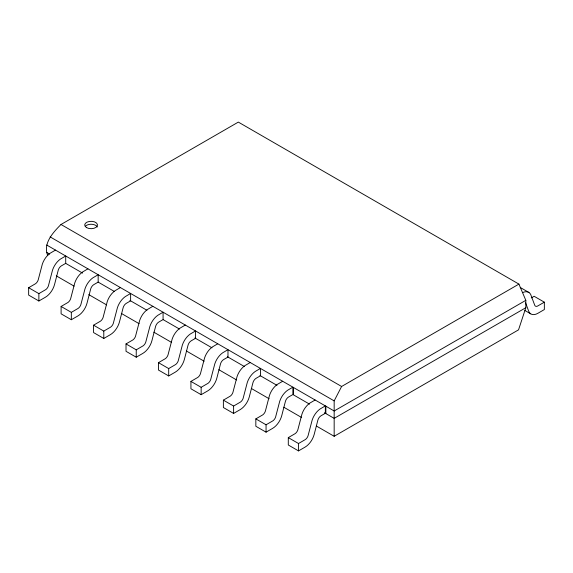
<?xml version="1.0" encoding="UTF-8"?>
<svg xmlns="http://www.w3.org/2000/svg" width="573" height="573" viewBox="0 0 573 573"><rect width="100%" height="100%" fill="white"/><g stroke="black" fill="none" stroke-linecap="round" stroke-linejoin="round"><path stroke-width="0.86" d="M47.745 255.658C42.71 243.425 53.088 232.502 60.996 224.48L238.325 122.099L518.93 284.108L525.821 300.338L525.821 307.715L518.536 329.847L334.166 436.289L316.36 426.011M334.166 436.289L334.166 400.885L341.608 386.481L518.93 284.108M55.481 250.093L50.18 253.202A13.845 7.993 -60 0 0 42.323 264.174L38.176 279.989A4.756 2.75 -60 0 1 35.483 283.742L28.65 287.718L28.65 295.095L38.871 300.997L45.36 297.251A13.802 7.972 -60 0 0 54.564 284.444L58.202 270.327A4.799 2.772 -60 0 1 61.404 265.851L65.709 263.372L82.569 273.106M28.65 287.718L38.871 293.62L45.704 289.644A4.756 2.75 -60 0 0 48.404 285.891L52.544 270.076A13.845 7.993 -60 0 1 60.401 259.103L65.709 255.995L65.709 263.372M87.941 268.83L82.634 271.946A13.845 7.993 -60 0 0 74.777 282.912L70.637 298.726A4.756 2.75 -60 0 1 67.943 302.48L61.103 306.455L61.103 313.832L71.331 319.734L77.821 315.988A13.802 7.972 -60 0 0 87.017 303.181L90.656 289.064A4.799 2.772 -60 0 1 93.865 284.595L98.162 282.109L114.421 291.492M61.103 306.455L71.331 312.357L78.164 308.381A4.756 2.75 -60 0 0 80.857 304.628L84.997 288.813A13.845 7.993 -60 0 1 92.855 277.848L98.162 274.732L98.162 282.109M120.394 287.567L115.087 290.683A13.845 7.993 -60 0 0 107.23 301.656L103.09 317.463A4.756 2.75 -60 0 1 100.397 321.217L93.564 325.192L93.564 332.569L103.785 338.471L110.274 334.725A13.802 7.972 -60 0 0 119.471 321.919L123.116 307.801A4.799 2.772 -60 0 1 126.318 303.332L130.615 300.846L130.615 293.469L125.308 296.585A13.845 7.993 -60 0 0 117.458 307.558L113.311 323.365A4.756 2.75 -60 0 1 110.618 327.119L103.785 331.094L93.564 325.192M152.848 306.304L147.548 309.42A13.845 7.993 -60 0 0 139.69 320.393L135.543 336.201A4.756 2.75 -60 0 1 132.85 339.954L126.017 343.929L126.017 351.306L136.238 357.208L142.727 353.462A13.802 7.972 -60 0 0 151.931 340.656L155.57 326.546A4.799 2.772 -60 0 1 158.771 322.069L163.076 319.584L163.076 312.206L157.768 315.322A13.845 7.993 -60 0 0 149.911 326.295L145.771 342.102A4.756 2.75 -60 0 1 143.071 345.856L136.238 349.831L126.017 343.929M185.308 325.041L180.001 328.157A13.845 7.993 -60 0 0 172.144 339.13L168.004 354.938A4.756 2.75 -60 0 1 165.311 358.691L158.47 362.666L158.47 370.043L168.691 375.945L175.188 372.199A13.802 7.972 -60 0 0 184.384 359.393L188.023 345.283A4.799 2.772 -60 0 1 191.224 340.806L195.529 338.321L195.529 330.943L190.222 334.059A13.845 7.993 -60 0 0 182.364 345.032L178.224 360.84A4.756 2.75 -60 0 1 175.531 364.593L168.691 368.568L158.47 362.666M217.761 343.786L212.454 346.894A13.845 7.993 -60 0 0 204.597 357.867L200.457 373.682A4.756 2.75 -60 0 1 197.764 377.428L190.931 381.403L190.931 388.781L201.152 394.682L207.641 390.936A13.802 7.972 -60 0 0 216.838 378.13L220.476 364.02A4.799 2.772 -60 0 1 223.685 359.543L227.982 357.058L227.982 349.688L222.675 352.796A13.845 7.993 -60 0 0 214.825 363.769L210.678 379.584A4.756 2.75 -60 0 1 207.985 383.33L201.152 387.305L190.931 381.403M250.215 362.523L244.915 365.631A13.845 7.993 -60 0 0 237.057 376.604L232.91 392.419A4.756 2.75 -60 0 1 230.217 396.165L223.384 400.147L223.384 407.525L233.605 413.427L240.094 409.674A13.802 7.972 -60 0 0 249.291 396.867L252.937 382.757A4.799 2.772 -60 0 1 256.138 378.28L260.436 375.802L260.436 368.425L255.135 371.533A13.845 7.993 -60 0 0 247.278 382.506L243.138 398.321A4.756 2.75 -60 0 1 240.438 402.067L233.605 406.049L223.384 400.147M282.675 381.26L277.368 384.368A13.845 7.993 -60 0 0 269.511 395.341L265.371 411.156A4.756 2.75 -60 0 1 262.678 414.909L255.837 418.884L255.837 426.262L266.058 432.164L272.555 428.411A13.802 7.972 -60 0 0 281.751 415.611L285.39 401.494A4.799 2.772 -60 0 1 288.591 397.017L292.896 394.539L292.896 387.162L287.589 390.27A13.845 7.993 -60 0 0 279.731 401.243L275.592 417.058A4.756 2.75 -60 0 1 272.898 420.811L266.058 424.786L255.837 418.884M315.129 399.997L309.821 403.113A13.845 7.993 -60 0 0 301.964 414.078L297.824 429.893A4.756 2.75 -60 0 1 295.131 433.646L288.298 437.622L288.298 444.999L298.519 450.901L305.008 447.155A13.802 7.972 -60 0 0 314.205 434.348L317.843 420.231A4.799 2.772 -60 0 1 321.052 415.762L325.349 413.276L325.349 405.899L320.042 409.015A13.845 7.993 -60 0 0 312.192 419.98L308.045 435.795A4.756 2.75 -60 0 1 305.352 439.548L298.519 443.523L288.298 437.622M525.821 300.338L334.166 410.991L46.664 245M531.314 297.903L534.129 296.277L544.35 302.179L544.35 309.556L537.861 313.309A13.802 7.972 -60 0 1 528.664 311.125L525.627 302.866M525.821 307.715L334.166 418.369L324.404 412.725M544.35 302.179L537.517 306.097A4.756 2.75 -60 0 1 534.824 305.459L530.677 294.429A13.845 7.993 -60 0 0 522.82 292.531M520.234 287.46L528.994 292.524M524.882 310.473L530.727 313.846M60.996 224.48L341.608 386.481M50.116 236.885L334.166 400.885M46.664 252.378L49.607 254.075M129.899 300.431L146.932 310.265M163.19 319.655L179.449 329.038M194.927 337.977L211.96 347.811M227.445 356.75L244.478 366.584M259.956 375.523L276.988 385.357M309.506 404.13L293.405 394.833L293.405 387.455M56.276 275.849L74.075 286.128M88.786 294.622L106.592 304.9M121.297 313.395L139.103 323.673M153.808 332.161L171.614 342.439M186.318 350.934L204.124 361.212M218.829 369.7L236.635 379.978M251.339 388.473L269.145 398.751M283.85 407.245L301.656 417.524M325.858 406.193L325.858 413.57M298.519 443.523L298.519 450.901M266.058 424.786L266.058 432.164M233.605 406.049L233.605 413.427M201.152 387.305L201.152 394.682M168.691 368.568L168.691 375.945M136.238 349.831L136.238 357.208M103.785 331.094L103.785 338.471M71.331 312.357L71.331 319.734M38.871 293.62L38.871 300.997M85.549 226.099A6.396 3.696 0 0 1 91.924 224.287A6.396 3.696 0 0 1 97.267 226.994M86.566 227.61A6.396 3.696 0 0 0 97.267 225.955A6.396 3.696 0 0 0 89.438 221.429A6.396 3.696 0 0 0 86.566 227.61"/></g></svg>
